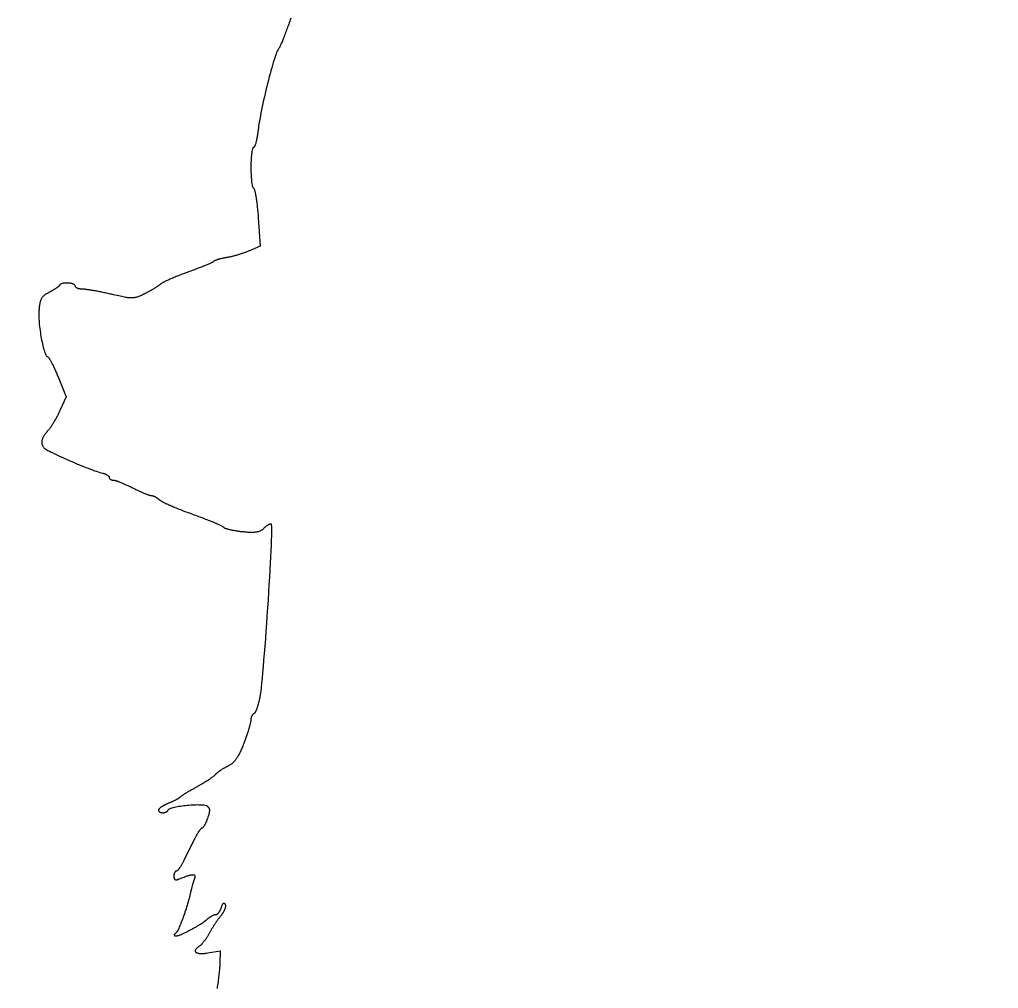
# Model space of a CAD drawing. Extents: x 2.5 to 77.5, y 2.5 to 77.5.
# Drawn here: x 20.73 to 39.68, y 40 to 58.75 of the extents above; entities that cross this region are included whole.
import ezdxf

# ---------------------------------------------------------------- set-up
doc = ezdxf.new("R2010")
doc.units = 0
doc.layers.get('0').update_dxf_attribs({"linetype": 'CONTINUOUS'})
doc.layers.add('YUYUKO', color=7, linetype='CONTINUOUS')

msp = doc.modelspace()

# ---------------------------------------------------------------- linework, layer by layer
msp.add_circle((40, 40), 37.5)
at = {"layer": 'YUYUKO'}
msp.add_lwpolyline([(25.984, 58.778), (25.973, 58.748), (25.963, 58.718), (25.953, 58.689), (25.942, 58.66), (25.932, 58.632), (25.922, 58.604), (25.912, 58.576), (25.902, 58.549), (25.892, 58.523), (25.883, 58.497), (25.873, 58.472), (25.864, 58.448), (25.855, 58.424), (25.846, 58.402), (25.837, 58.38), (25.829, 58.359), (25.821, 58.339), (25.813, 58.32), (25.805, 58.302), (25.798, 58.285), (25.791, 58.269), (25.785, 58.254), (25.779, 58.241), (25.773, 58.229), (25.768, 58.218), (25.763, 58.208), (25.758, 58.2), (25.754, 58.193), (25.75, 58.188), (25.747, 58.184), (25.745, 58.181), (25.737, 58.174), (25.729, 58.16), (25.719, 58.14), (25.709, 58.115), (25.697, 58.085), (25.685, 58.05), (25.672, 58.011), (25.658, 57.968), (25.643, 57.921), (25.628, 57.87), (25.613, 57.817), (25.598, 57.761), (25.582, 57.702), (25.566, 57.642), (25.55, 57.58), (25.533, 57.516), (25.518, 57.452), (25.502, 57.387), (25.486, 57.322), (25.471, 57.256), (25.457, 57.192), (25.443, 57.128), (25.429, 57.065), (25.417, 57.003), (25.405, 56.944), (25.394, 56.886), (25.384, 56.831), (25.375, 56.779), (25.367, 56.73), (25.36, 56.684), (25.355, 56.642), (25.353, 56.623), (25.351, 56.604), (25.348, 56.585), (25.346, 56.566), (25.343, 56.548), (25.34, 56.53), (25.337, 56.512), (25.334, 56.495), (25.331, 56.479), (25.328, 56.462), (25.325, 56.447), (25.322, 56.431), (25.319, 56.417), (25.316, 56.403), (25.312, 56.389), (25.309, 56.376), (25.306, 56.364), (25.303, 56.352), (25.299, 56.341), (25.296, 56.331), (25.293, 56.322), (25.29, 56.313), (25.286, 56.305), (25.283, 56.298), (25.28, 56.292), (25.277, 56.287), (25.274, 56.282), (25.271, 56.279), (25.268, 56.276), (25.265, 56.275), (25.262, 56.274), (25.256, 56.272), (25.25, 56.265), (25.244, 56.254), (25.239, 56.239), (25.235, 56.221), (25.23, 56.2), (25.227, 56.175), (25.223, 56.148), (25.22, 56.119), (25.218, 56.087), (25.215, 56.054), (25.214, 56.019), (25.212, 55.984), (25.211, 55.947), (25.211, 55.91), (25.211, 55.873), (25.211, 55.835), (25.212, 55.798), (25.213, 55.762), (25.215, 55.727), (25.217, 55.693), (25.219, 55.661), (25.222, 55.63), (25.225, 55.602), (25.229, 55.576), (25.233, 55.553), (25.237, 55.532), (25.242, 55.516), (25.248, 55.503), (25.254, 55.494), (25.26, 55.489), (25.263, 55.487), (25.266, 55.484), (25.269, 55.479), (25.271, 55.473), (25.275, 55.465), (25.278, 55.456), (25.281, 55.446), (25.284, 55.435), (25.287, 55.422), (25.29, 55.408), (25.294, 55.393), (25.297, 55.377), (25.3, 55.36), (25.304, 55.342), (25.307, 55.323), (25.31, 55.303), (25.314, 55.282), (25.317, 55.26), (25.32, 55.238), (25.323, 55.214), (25.326, 55.19), (25.329, 55.165), (25.332, 55.14), (25.335, 55.114), (25.338, 55.087), (25.341, 55.06), (25.344, 55.032), (25.346, 55.004), (25.349, 54.976), (25.351, 54.947), (25.353, 54.917), (25.393, 54.363), (25.171, 54.27), (25.159, 54.265), (25.147, 54.26), (25.134, 54.255), (25.12, 54.25), (25.107, 54.245), (25.093, 54.24), (25.079, 54.235), (25.064, 54.23), (25.05, 54.225), (25.035, 54.22), (25.02, 54.215), (25.005, 54.21), (24.99, 54.205), (24.975, 54.201), (24.96, 54.196), (24.944, 54.192), (24.929, 54.187), (24.914, 54.183), (24.899, 54.179), (24.884, 54.175), (24.869, 54.171), (24.855, 54.167), (24.841, 54.164), (24.826, 54.161), (24.813, 54.157), (24.799, 54.154), (24.786, 54.152), (24.773, 54.149), (24.761, 54.147), (24.749, 54.145), (24.737, 54.143), (24.726, 54.141), (24.715, 54.139), (24.704, 54.137), (24.693, 54.135), (24.682, 54.133), (24.671, 54.131), (24.66, 54.128), (24.65, 54.126), (24.639, 54.124), (24.629, 54.121), (24.619, 54.119), (24.61, 54.117), (24.6, 54.114), (24.591, 54.112), (24.582, 54.109), (24.574, 54.107), (24.565, 54.104), (24.558, 54.101), (24.55, 54.099), (24.543, 54.096), (24.536, 54.094), (24.53, 54.091), (24.524, 54.089), (24.518, 54.087), (24.513, 54.084), (24.509, 54.082), (24.505, 54.079), (24.501, 54.077), (24.498, 54.075), (24.496, 54.073), (24.494, 54.071), (24.492, 54.068), (24.488, 54.066), (24.483, 54.063), (24.478, 54.059), (24.471, 54.055), (24.462, 54.051), (24.453, 54.046), (24.443, 54.041), (24.432, 54.036), (24.42, 54.03), (24.407, 54.025), (24.393, 54.018), (24.378, 54.012), (24.362, 54.005), (24.345, 53.998), (24.328, 53.991), (24.31, 53.984), (24.291, 53.976), (24.272, 53.968), (24.252, 53.96), (24.231, 53.952), (24.21, 53.944), (24.189, 53.936), (24.167, 53.927), (24.144, 53.918), (24.121, 53.91), (24.097, 53.901), (24.074, 53.892), (24.05, 53.883), (24.025, 53.874), (24.001, 53.865), (23.976, 53.856), (23.951, 53.847), (23.927, 53.838), (23.903, 53.829), (23.879, 53.82), (23.855, 53.811), (23.832, 53.802), (23.809, 53.793), (23.786, 53.784), (23.764, 53.775), (23.742, 53.766), (23.721, 53.757), (23.7, 53.748), (23.68, 53.74), (23.66, 53.731), (23.642, 53.723), (23.623, 53.715), (23.606, 53.707), (23.589, 53.7), (23.573, 53.692), (23.558, 53.685), (23.544, 53.678), (23.531, 53.671), (23.519, 53.665), (23.507, 53.659), (23.497, 53.653), (23.488, 53.648), (23.48, 53.643), (23.473, 53.638), (23.467, 53.634), (23.463, 53.63), (23.459, 53.627), (23.454, 53.623), (23.449, 53.618), (23.443, 53.614), (23.437, 53.609), (23.43, 53.604), (23.423, 53.599), (23.415, 53.594), (23.407, 53.588), (23.398, 53.583), (23.389, 53.577), (23.38, 53.571), (23.37, 53.565), (23.36, 53.559), (23.35, 53.552), (23.34, 53.546), (23.329, 53.54), (23.318, 53.533), (23.307, 53.526), (23.296, 53.52), (23.284, 53.513), (23.272, 53.507), (23.261, 53.5), (23.249, 53.493), (23.237, 53.487), (23.225, 53.48), (23.213, 53.474), (23.201, 53.467), (23.189, 53.461), (23.176, 53.455), (23.165, 53.448), (23.144, 53.438), (23.125, 53.428), (23.107, 53.419), (23.089, 53.411), (23.072, 53.403), (23.056, 53.396), (23.041, 53.39), (23.026, 53.384), (23.011, 53.379), (22.996, 53.375), (22.981, 53.372), (22.966, 53.369), (22.951, 53.366), (22.936, 53.364), (22.92, 53.363), (22.904, 53.363), (22.886, 53.363), (22.869, 53.364), (22.85, 53.366), (22.83, 53.368), (22.809, 53.371), (22.787, 53.374), (22.763, 53.378), (22.738, 53.383), (22.711, 53.388), (22.683, 53.394), (22.653, 53.401), (22.62, 53.408), (22.586, 53.416), (22.549, 53.425), (22.51, 53.434), (22.488, 53.439), (22.465, 53.444), (22.441, 53.449), (22.418, 53.454), (22.396, 53.459), (22.373, 53.464), (22.35, 53.469), (22.327, 53.474), (22.305, 53.478), (22.283, 53.483), (22.261, 53.487), (22.24, 53.491), (22.219, 53.495), (22.198, 53.499), (22.178, 53.502), (22.158, 53.506), (22.139, 53.509), (22.12, 53.512), (22.102, 53.515), (22.085, 53.518), (22.068, 53.521), (22.052, 53.523), (22.037, 53.525), (22.023, 53.527), (22.009, 53.529), (21.996, 53.53), (21.984, 53.531), (21.974, 53.532), (21.964, 53.533), (21.955, 53.533), (21.947, 53.533), (21.94, 53.533), (21.933, 53.533), (21.926, 53.534), (21.92, 53.534), (21.913, 53.535), (21.906, 53.536), (21.9, 53.537), (21.894, 53.538), (21.887, 53.539), (21.881, 53.54), (21.876, 53.542), (21.87, 53.544), (21.865, 53.545), (21.859, 53.547), (21.854, 53.549), (21.85, 53.551), (21.845, 53.554), (21.841, 53.556), (21.837, 53.558), (21.833, 53.561), (21.83, 53.563), (21.826, 53.566), (21.823, 53.569), (21.821, 53.571), (21.819, 53.574), (21.817, 53.577), (21.815, 53.58), (21.814, 53.583), (21.813, 53.586), (21.812, 53.589), (21.812, 53.592), (21.811, 53.599), (21.809, 53.605), (21.805, 53.611), (21.799, 53.616), (21.793, 53.621), (21.785, 53.626), (21.776, 53.63), (21.766, 53.634), (21.755, 53.638), (21.743, 53.641), (21.731, 53.643), (21.718, 53.646), (21.704, 53.648), (21.691, 53.649), (21.677, 53.65), (21.663, 53.651), (21.648, 53.651), (21.634, 53.651), (21.62, 53.65), (21.607, 53.649), (21.594, 53.648), (21.581, 53.646), (21.569, 53.644), (21.557, 53.641), (21.546, 53.637), (21.537, 53.634), (21.528, 53.629), (21.52, 53.624), (21.514, 53.619), (21.509, 53.613), (21.505, 53.607), (21.504, 53.605), (21.502, 53.602), (21.5, 53.599), (21.497, 53.596), (21.494, 53.593), (21.49, 53.589), (21.486, 53.586), (21.482, 53.582), (21.477, 53.578), (21.472, 53.574), (21.467, 53.569), (21.461, 53.565), (21.455, 53.561), (21.449, 53.556), (21.442, 53.551), (21.435, 53.547), (21.428, 53.542), (21.42, 53.537), (21.412, 53.532), (21.404, 53.527), (21.396, 53.522), (21.388, 53.517), (21.379, 53.512), (21.371, 53.507), (21.362, 53.502), (21.353, 53.497), (21.344, 53.492), (21.334, 53.487), (21.325, 53.482), (21.316, 53.477), (21.306, 53.472), (21.292, 53.464), (21.278, 53.457), (21.265, 53.45), (21.253, 53.442), (21.242, 53.435), (21.231, 53.428), (21.22, 53.421), (21.211, 53.413), (21.202, 53.405), (21.193, 53.397), (21.185, 53.389), (21.178, 53.381), (21.171, 53.372), (21.165, 53.363), (21.159, 53.354), (21.153, 53.344), (21.148, 53.333), (21.143, 53.322), (21.139, 53.311), (21.135, 53.299), (21.131, 53.286), (21.128, 53.272), (21.125, 53.258), (21.122, 53.243), (21.119, 53.228), (21.117, 53.211), (21.115, 53.193), (21.112, 53.175), (21.111, 53.156), (21.109, 53.135), (21.107, 53.114), (21.106, 53.086), (21.105, 53.056), (21.105, 53.024), (21.106, 52.991), (21.107, 52.957), (21.109, 52.921), (21.112, 52.884), (21.115, 52.847), (21.119, 52.809), (21.124, 52.771), (21.129, 52.732), (21.135, 52.694), (21.14, 52.656), (21.147, 52.618), (21.153, 52.581), (21.16, 52.544), (21.168, 52.509), (21.175, 52.475), (21.183, 52.442), (21.191, 52.41), (21.199, 52.38), (21.207, 52.353), (21.215, 52.327), (21.223, 52.304), (21.232, 52.283), (21.24, 52.265), (21.248, 52.249), (21.256, 52.237), (21.264, 52.228), (21.271, 52.223), (21.279, 52.221), (21.281, 52.22), (21.284, 52.219), (21.287, 52.216), (21.291, 52.212), (21.295, 52.208), (21.299, 52.202), (21.304, 52.196), (21.309, 52.188), (21.314, 52.18), (21.32, 52.171), (21.326, 52.161), (21.332, 52.151), (21.338, 52.139), (21.345, 52.127), (21.352, 52.114), (21.359, 52.101), (21.366, 52.087), (21.373, 52.072), (21.381, 52.056), (21.388, 52.04), (21.396, 52.024), (21.404, 52.007), (21.412, 51.99), (21.42, 51.972), (21.428, 51.953), (21.436, 51.934), (21.445, 51.915), (21.453, 51.896), (21.461, 51.876), (21.469, 51.856), (21.478, 51.836), (21.632, 51.45), (21.52, 51.196), (21.514, 51.183), (21.507, 51.169), (21.501, 51.154), (21.494, 51.14), (21.487, 51.126), (21.48, 51.111), (21.473, 51.097), (21.465, 51.082), (21.457, 51.067), (21.449, 51.052), (21.441, 51.038), (21.433, 51.023), (21.425, 51.009), (21.417, 50.994), (21.409, 50.98), (21.4, 50.966), (21.392, 50.952), (21.384, 50.939), (21.375, 50.925), (21.367, 50.912), (21.359, 50.9), (21.351, 50.887), (21.343, 50.875), (21.335, 50.864), (21.327, 50.852), (21.319, 50.842), (21.311, 50.832), (21.304, 50.822), (21.297, 50.813), (21.29, 50.804), (21.283, 50.796), (21.27, 50.782), (21.258, 50.768), (21.247, 50.754), (21.237, 50.741), (21.227, 50.728), (21.218, 50.716), (21.21, 50.704), (21.202, 50.692), (21.195, 50.68), (21.189, 50.669), (21.183, 50.658), (21.178, 50.647), (21.174, 50.636), (21.17, 50.626), (21.167, 50.616), (21.164, 50.606), (21.163, 50.596), (21.161, 50.586), (21.161, 50.576), (21.161, 50.567), (21.162, 50.557), (21.163, 50.548), (21.165, 50.539), (21.168, 50.529), (21.171, 50.52), (21.175, 50.511), (21.179, 50.502), (21.184, 50.492), (21.189, 50.483), (21.196, 50.473), (21.202, 50.464), (21.209, 50.457), (21.221, 50.448), (21.238, 50.437), (21.258, 50.425), (21.283, 50.411), (21.311, 50.396), (21.343, 50.38), (21.377, 50.363), (21.415, 50.345), (21.454, 50.326), (21.496, 50.306), (21.54, 50.286), (21.585, 50.266), (21.632, 50.245), (21.68, 50.224), (21.728, 50.203), (21.777, 50.182), (21.825, 50.162), (21.874, 50.141), (21.922, 50.122), (21.97, 50.102), (22.016, 50.084), (22.061, 50.066), (22.104, 50.05), (22.145, 50.034), (22.184, 50.02), (22.22, 50.008), (22.254, 49.996), (22.285, 49.987), (22.312, 49.979), (22.335, 49.973), (22.342, 49.971), (22.349, 49.969), (22.356, 49.967), (22.363, 49.965), (22.369, 49.963), (22.376, 49.961), (22.382, 49.959), (22.388, 49.956), (22.394, 49.954), (22.4, 49.951), (22.406, 49.948), (22.411, 49.946), (22.417, 49.943), (22.422, 49.94), (22.427, 49.937), (22.431, 49.935), (22.436, 49.932), (22.44, 49.929), (22.444, 49.926), (22.448, 49.923), (22.451, 49.92), (22.454, 49.917), (22.457, 49.914), (22.46, 49.911), (22.462, 49.908), (22.464, 49.905), (22.465, 49.902), (22.466, 49.899), (22.467, 49.896), (22.468, 49.893), (22.468, 49.89), (22.468, 49.888), (22.469, 49.885), (22.469, 49.882), (22.47, 49.879), (22.471, 49.877), (22.472, 49.874), (22.473, 49.872), (22.475, 49.869), (22.476, 49.867), (22.478, 49.864), (22.48, 49.862), (22.482, 49.86), (22.485, 49.858), (22.487, 49.856), (22.49, 49.854), (22.492, 49.852), (22.495, 49.85), (22.498, 49.849), (22.501, 49.847), (22.505, 49.846), (22.508, 49.844), (22.511, 49.843), (22.515, 49.842), (22.519, 49.841), (22.522, 49.84), (22.526, 49.839), (22.53, 49.839), (22.534, 49.838), (22.538, 49.838), (22.542, 49.837), (22.546, 49.837), (22.551, 49.837), (22.556, 49.837), (22.562, 49.836), (22.569, 49.834), (22.577, 49.832), (22.585, 49.83), (22.593, 49.828), (22.603, 49.825), (22.613, 49.822), (22.623, 49.818), (22.634, 49.815), (22.645, 49.811), (22.657, 49.806), (22.669, 49.801), (22.682, 49.797), (22.695, 49.791), (22.709, 49.786), (22.722, 49.78), (22.736, 49.774), (22.751, 49.768), (22.765, 49.762), (22.78, 49.755), (22.795, 49.749), (22.81, 49.742), (22.826, 49.735), (22.841, 49.727), (22.857, 49.72), (22.872, 49.712), (22.888, 49.705), (22.903, 49.697), (22.919, 49.689), (22.935, 49.681), (22.95, 49.674), (22.966, 49.666), (22.981, 49.658), (22.997, 49.651), (23.012, 49.644), (23.027, 49.636), (23.042, 49.63), (23.057, 49.623), (23.072, 49.616), (23.086, 49.61), (23.1, 49.603), (23.114, 49.597), (23.127, 49.592), (23.141, 49.586), (23.153, 49.581), (23.166, 49.576), (23.178, 49.571), (23.189, 49.567), (23.2, 49.562), (23.211, 49.559), (23.221, 49.555), (23.23, 49.552), (23.239, 49.549), (23.247, 49.546), (23.255, 49.544), (23.262, 49.542), (23.268, 49.541), (23.274, 49.54), (23.279, 49.539), (23.283, 49.539), (23.287, 49.539), (23.291, 49.538), (23.295, 49.538), (23.299, 49.537), (23.304, 49.536), (23.308, 49.535), (23.313, 49.534), (23.318, 49.532), (23.323, 49.531), (23.328, 49.529), (23.333, 49.527), (23.338, 49.525), (23.343, 49.522), (23.348, 49.52), (23.354, 49.517), (23.359, 49.515), (23.364, 49.512), (23.37, 49.509), (23.375, 49.506), (23.38, 49.503), (23.385, 49.499), (23.39, 49.496), (23.396, 49.492), (23.401, 49.489), (23.406, 49.485), (23.411, 49.481), (23.415, 49.477), (23.42, 49.473), (23.425, 49.469), (23.429, 49.465), (23.433, 49.461), (23.438, 49.456), (23.445, 49.451), (23.453, 49.446), (23.462, 49.44), (23.473, 49.433), (23.485, 49.427), (23.498, 49.419), (23.513, 49.412), (23.528, 49.404), (23.545, 49.396), (23.563, 49.387), (23.582, 49.378), (23.602, 49.369), (23.623, 49.359), (23.645, 49.35), (23.667, 49.34), (23.691, 49.33), (23.715, 49.319), (23.74, 49.309), (23.766, 49.299), (23.792, 49.288), (23.819, 49.277), (23.846, 49.266), (23.874, 49.255), (23.902, 49.244), (23.931, 49.233), (23.96, 49.222), (23.989, 49.212), (24.019, 49.201), (24.049, 49.19), (24.079, 49.179), (24.109, 49.168), (24.139, 49.158), (24.168, 49.147), (24.197, 49.136), (24.225, 49.126), (24.253, 49.115), (24.281, 49.105), (24.308, 49.095), (24.334, 49.084), (24.36, 49.074), (24.385, 49.064), (24.41, 49.055), (24.433, 49.045), (24.456, 49.036), (24.478, 49.027), (24.499, 49.018), (24.519, 49.009), (24.539, 49.001), (24.557, 48.993), (24.574, 48.985), (24.59, 48.978), (24.605, 48.971), (24.618, 48.965), (24.631, 48.958), (24.642, 48.953), (24.652, 48.947), (24.66, 48.942), (24.668, 48.938), (24.673, 48.934), (24.677, 48.93), (24.68, 48.927), (24.682, 48.924), (24.686, 48.922), (24.69, 48.919), (24.694, 48.916), (24.7, 48.913), (24.706, 48.91), (24.713, 48.907), (24.721, 48.904), (24.73, 48.901), (24.739, 48.898), (24.749, 48.895), (24.759, 48.892), (24.77, 48.889), (24.782, 48.886), (24.794, 48.883), (24.806, 48.88), (24.82, 48.877), (24.833, 48.874), (24.847, 48.871), (24.861, 48.868), (24.876, 48.866), (24.891, 48.863), (24.907, 48.86), (24.923, 48.858), (24.939, 48.855), (24.955, 48.853), (24.972, 48.851), (24.988, 48.848), (25.005, 48.846), (25.023, 48.844), (25.04, 48.843), (25.065, 48.84), (25.088, 48.838), (25.111, 48.836), (25.132, 48.834), (25.153, 48.833), (25.173, 48.832), (25.192, 48.831), (25.21, 48.83), (25.227, 48.83), (25.243, 48.83), (25.259, 48.831), (25.274, 48.831), (25.288, 48.832), (25.302, 48.834), (25.315, 48.835), (25.328, 48.837), (25.339, 48.84), (25.351, 48.842), (25.362, 48.845), (25.372, 48.849), (25.383, 48.853), (25.392, 48.857), (25.402, 48.861), (25.411, 48.866), (25.42, 48.872), (25.428, 48.878), (25.437, 48.884), (25.445, 48.89), (25.453, 48.897), (25.462, 48.905), (25.47, 48.912), (25.475, 48.918), (25.481, 48.923), (25.486, 48.928), (25.492, 48.933), (25.497, 48.938), (25.503, 48.943), (25.508, 48.947), (25.513, 48.951), (25.519, 48.956), (25.524, 48.959), (25.529, 48.963), (25.534, 48.967), (25.539, 48.97), (25.544, 48.973), (25.549, 48.976), (25.554, 48.978), (25.558, 48.981), (25.563, 48.983), (25.567, 48.985), (25.571, 48.986), (25.575, 48.988), (25.579, 48.989), (25.582, 48.99), (25.586, 48.99), (25.589, 48.991), (25.592, 48.991), (25.594, 48.991), (25.597, 48.99), (25.599, 48.989), (25.601, 48.988), (25.603, 48.986), (25.606, 48.973), (25.608, 48.944), (25.609, 48.898), (25.609, 48.837), (25.607, 48.763), (25.604, 48.677), (25.601, 48.579), (25.596, 48.471), (25.59, 48.353), (25.584, 48.228), (25.576, 48.095), (25.569, 47.956), (25.56, 47.813), (25.551, 47.666), (25.542, 47.516), (25.532, 47.364), (25.521, 47.212), (25.511, 47.061), (25.5, 46.911), (25.49, 46.764), (25.479, 46.621), (25.468, 46.483), (25.457, 46.351), (25.447, 46.227), (25.437, 46.11), (25.427, 46.003), (25.417, 45.906), (25.408, 45.821), (25.4, 45.749), (25.392, 45.69), (25.385, 45.646), (25.382, 45.63), (25.378, 45.614), (25.375, 45.598), (25.372, 45.582), (25.368, 45.566), (25.364, 45.551), (25.36, 45.536), (25.357, 45.521), (25.353, 45.506), (25.349, 45.492), (25.345, 45.478), (25.341, 45.465), (25.337, 45.452), (25.333, 45.44), (25.329, 45.427), (25.325, 45.416), (25.321, 45.405), (25.316, 45.394), (25.312, 45.384), (25.308, 45.375), (25.304, 45.366), (25.301, 45.358), (25.297, 45.35), (25.293, 45.343), (25.289, 45.337), (25.285, 45.332), (25.282, 45.327), (25.278, 45.323), (25.275, 45.32), (25.272, 45.318), (25.268, 45.316), (25.265, 45.315), (25.262, 45.314), (25.259, 45.312), (25.256, 45.31), (25.253, 45.308), (25.251, 45.305), (25.248, 45.303), (25.245, 45.3), (25.242, 45.297), (25.24, 45.294), (25.237, 45.29), (25.235, 45.287), (25.232, 45.283), (25.23, 45.279), (25.228, 45.275), (25.226, 45.271), (25.224, 45.266), (25.222, 45.262), (25.22, 45.257), (25.218, 45.252), (25.217, 45.248), (25.216, 45.243), (25.214, 45.238), (25.213, 45.233), (25.212, 45.227), (25.211, 45.222), (25.211, 45.217), (25.21, 45.212), (25.21, 45.206), (25.209, 45.201), (25.209, 45.196), (25.209, 45.19), (25.208, 45.183), (25.208, 45.175), (25.206, 45.167), (25.205, 45.157), (25.203, 45.147), (25.2, 45.137), (25.198, 45.125), (25.195, 45.113), (25.191, 45.1), (25.188, 45.087), (25.184, 45.073), (25.18, 45.058), (25.176, 45.043), (25.171, 45.027), (25.166, 45.011), (25.161, 44.995), (25.156, 44.978), (25.15, 44.961), (25.145, 44.943), (25.139, 44.925), (25.133, 44.907), (25.127, 44.889), (25.12, 44.871), (25.114, 44.852), (25.107, 44.833), (25.1, 44.814), (25.093, 44.795), (25.086, 44.776), (25.079, 44.757), (25.072, 44.738), (25.062, 44.713), (25.052, 44.689), (25.043, 44.666), (25.033, 44.643), (25.024, 44.622), (25.014, 44.601), (25.005, 44.581), (24.996, 44.562), (24.987, 44.544), (24.978, 44.526), (24.968, 44.509), (24.959, 44.493), (24.95, 44.478), (24.941, 44.463), (24.931, 44.449), (24.922, 44.436), (24.912, 44.423), (24.903, 44.411), (24.893, 44.399), (24.883, 44.388), (24.873, 44.378), (24.863, 44.368), (24.852, 44.358), (24.842, 44.349), (24.831, 44.341), (24.82, 44.333), (24.809, 44.325), (24.797, 44.318), (24.785, 44.311), (24.773, 44.304), (24.76, 44.298), (24.751, 44.293), (24.742, 44.289), (24.732, 44.284), (24.723, 44.279), (24.713, 44.274), (24.704, 44.269), (24.694, 44.263), (24.685, 44.258), (24.676, 44.253), (24.666, 44.247), (24.657, 44.242), (24.648, 44.236), (24.639, 44.231), (24.631, 44.225), (24.622, 44.219), (24.614, 44.214), (24.606, 44.208), (24.598, 44.203), (24.59, 44.197), (24.583, 44.192), (24.576, 44.187), (24.569, 44.181), (24.562, 44.176), (24.556, 44.171), (24.55, 44.166), (24.545, 44.161), (24.54, 44.157), (24.535, 44.152), (24.531, 44.148), (24.527, 44.143), (24.523, 44.139), (24.52, 44.135), (24.516, 44.131), (24.51, 44.126), (24.505, 44.12), (24.498, 44.115), (24.491, 44.109), (24.483, 44.102), (24.475, 44.096), (24.466, 44.089), (24.456, 44.082), (24.446, 44.075), (24.436, 44.067), (24.425, 44.059), (24.413, 44.051), (24.401, 44.043), (24.389, 44.035), (24.376, 44.026), (24.362, 44.018), (24.349, 44.009), (24.335, 44), (24.321, 43.991), (24.306, 43.982), (24.292, 43.973), (24.277, 43.964), (24.262, 43.955), (24.246, 43.947), (24.231, 43.938), (24.215, 43.929), (24.199, 43.92), (24.184, 43.911), (24.168, 43.902), (24.152, 43.894), (24.136, 43.885), (24.121, 43.876), (24.105, 43.868), (24.09, 43.859), (24.075, 43.851), (24.061, 43.842), (24.046, 43.834), (24.032, 43.826), (24.018, 43.818), (24.005, 43.81), (23.991, 43.802), (23.979, 43.794), (23.966, 43.787), (23.954, 43.78), (23.943, 43.773), (23.932, 43.766), (23.921, 43.759), (23.911, 43.753), (23.902, 43.747), (23.893, 43.741), (23.884, 43.736), (23.877, 43.73), (23.87, 43.725), (23.863, 43.721), (23.857, 43.717), (23.852, 43.713), (23.848, 43.709), (23.845, 43.706), (23.842, 43.703), (23.84, 43.701), (23.838, 43.699), (23.836, 43.697), (23.833, 43.694), (23.829, 43.691), (23.825, 43.688), (23.821, 43.685), (23.817, 43.682), (23.811, 43.679), (23.806, 43.675), (23.8, 43.672), (23.794, 43.668), (23.787, 43.664), (23.78, 43.66), (23.773, 43.656), (23.765, 43.652), (23.757, 43.648), (23.749, 43.644), (23.741, 43.639), (23.732, 43.635), (23.723, 43.631), (23.714, 43.626), (23.705, 43.622), (23.695, 43.617), (23.686, 43.613), (23.676, 43.609), (23.666, 43.604), (23.656, 43.6), (23.646, 43.595), (23.636, 43.591), (23.626, 43.587), (23.615, 43.583), (23.605, 43.578), (23.595, 43.574), (23.585, 43.57), (23.575, 43.565), (23.566, 43.561), (23.556, 43.556), (23.547, 43.551), (23.538, 43.547), (23.529, 43.542), (23.521, 43.537), (23.513, 43.533), (23.505, 43.528), (23.497, 43.523), (23.49, 43.519), (23.483, 43.514), (23.476, 43.509), (23.469, 43.505), (23.463, 43.5), (23.458, 43.496), (23.452, 43.492), (23.447, 43.487), (23.443, 43.483), (23.439, 43.479), (23.435, 43.475), (23.432, 43.471), (23.429, 43.468), (23.427, 43.464), (23.425, 43.461), (23.424, 43.457), (23.423, 43.454), (23.423, 43.451), (23.423, 43.445), (23.425, 43.439), (23.427, 43.433), (23.43, 43.428), (23.434, 43.423), (23.439, 43.419), (23.444, 43.415), (23.45, 43.412), (23.457, 43.409), (23.464, 43.407), (23.471, 43.404), (23.479, 43.403), (23.487, 43.402), (23.495, 43.401), (23.503, 43.4), (23.512, 43.401), (23.52, 43.401), (23.529, 43.402), (23.537, 43.403), (23.545, 43.405), (23.554, 43.408), (23.562, 43.41), (23.569, 43.413), (23.576, 43.417), (23.583, 43.421), (23.589, 43.425), (23.595, 43.43), (23.6, 43.435), (23.605, 43.441), (23.608, 43.447), (23.611, 43.454), (23.616, 43.461), (23.624, 43.468), (23.635, 43.475), (23.649, 43.482), (23.667, 43.488), (23.686, 43.495), (23.709, 43.501), (23.733, 43.508), (23.759, 43.513), (23.787, 43.519), (23.817, 43.524), (23.848, 43.529), (23.879, 43.534), (23.912, 43.538), (23.945, 43.542), (23.978, 43.546), (24.012, 43.549), (24.045, 43.551), (24.078, 43.553), (24.11, 43.555), (24.142, 43.556), (24.172, 43.557), (24.201, 43.556), (24.229, 43.556), (24.255, 43.554), (24.279, 43.552), (24.3, 43.55), (24.32, 43.546), (24.336, 43.542), (24.35, 43.537), (24.36, 43.532), (24.366, 43.528), (24.371, 43.524), (24.376, 43.52), (24.38, 43.516), (24.384, 43.511), (24.388, 43.507), (24.391, 43.502), (24.394, 43.497), (24.397, 43.492), (24.4, 43.486), (24.402, 43.481), (24.403, 43.475), (24.405, 43.468), (24.406, 43.462), (24.406, 43.455), (24.407, 43.448), (24.407, 43.44), (24.406, 43.432), (24.406, 43.424), (24.405, 43.415), (24.403, 43.406), (24.402, 43.397), (24.4, 43.387), (24.397, 43.377), (24.394, 43.366), (24.391, 43.355), (24.388, 43.343), (24.384, 43.331), (24.38, 43.318), (24.376, 43.304), (24.371, 43.291), (24.367, 43.281), (24.364, 43.271), (24.36, 43.261), (24.356, 43.251), (24.353, 43.242), (24.349, 43.233), (24.345, 43.224), (24.341, 43.215), (24.337, 43.206), (24.333, 43.198), (24.329, 43.19), (24.325, 43.182), (24.321, 43.175), (24.317, 43.167), (24.314, 43.161), (24.31, 43.154), (24.306, 43.148), (24.302, 43.142), (24.299, 43.136), (24.295, 43.131), (24.292, 43.126), (24.288, 43.122), (24.285, 43.118), (24.282, 43.114), (24.279, 43.111), (24.276, 43.108), (24.273, 43.106), (24.27, 43.104), (24.268, 43.103), (24.265, 43.102), (24.263, 43.102), (24.261, 43.102), (24.258, 43.101), (24.256, 43.1), (24.253, 43.098), (24.249, 43.095), (24.246, 43.092), (24.242, 43.089), (24.239, 43.084), (24.235, 43.08), (24.23, 43.075), (24.226, 43.07), (24.222, 43.064), (24.217, 43.058), (24.212, 43.051), (24.208, 43.044), (24.203, 43.037), (24.198, 43.029), (24.192, 43.021), (24.187, 43.013), (24.182, 43.004), (24.176, 42.995), (24.171, 42.986), (24.166, 42.976), (24.16, 42.966), (24.155, 42.956), (24.149, 42.946), (24.143, 42.936), (24.138, 42.925), (24.132, 42.915), (24.127, 42.904), (24.121, 42.893), (23.914, 42.476), (23.908, 42.465), (23.903, 42.454), (23.897, 42.443), (23.892, 42.432), (23.886, 42.422), (23.88, 42.412), (23.875, 42.402), (23.869, 42.392), (23.863, 42.383), (23.858, 42.374), (23.852, 42.365), (23.847, 42.356), (23.841, 42.348), (23.836, 42.34), (23.831, 42.333), (23.825, 42.325), (23.82, 42.318), (23.815, 42.312), (23.811, 42.306), (23.806, 42.3), (23.801, 42.295), (23.797, 42.29), (23.793, 42.285), (23.788, 42.282), (23.785, 42.278), (23.781, 42.275), (23.777, 42.273), (23.774, 42.271), (23.771, 42.269), (23.768, 42.268), (23.766, 42.268), (23.763, 42.268), (23.761, 42.268), (23.758, 42.267), (23.756, 42.266), (23.754, 42.265), (23.752, 42.263), (23.749, 42.262), (23.747, 42.26), (23.745, 42.258), (23.743, 42.255), (23.741, 42.253), (23.739, 42.25), (23.737, 42.247), (23.735, 42.244), (23.734, 42.241), (23.732, 42.238), (23.73, 42.234), (23.729, 42.23), (23.728, 42.226), (23.726, 42.222), (23.725, 42.218), (23.724, 42.214), (23.723, 42.209), (23.722, 42.205), (23.721, 42.2), (23.721, 42.196), (23.72, 42.191), (23.72, 42.186), (23.719, 42.181), (23.719, 42.176), (23.719, 42.171), (23.719, 42.164), (23.719, 42.158), (23.72, 42.153), (23.721, 42.147), (23.722, 42.142), (23.723, 42.137), (23.724, 42.133), (23.726, 42.129), (23.727, 42.125), (23.729, 42.121), (23.732, 42.118), (23.734, 42.115), (23.737, 42.113), (23.74, 42.11), (23.743, 42.108), (23.746, 42.107), (23.75, 42.105), (23.753, 42.104), (23.757, 42.104), (23.762, 42.103), (23.766, 42.103), (23.771, 42.103), (23.776, 42.104), (23.781, 42.104), (23.787, 42.105), (23.792, 42.107), (23.798, 42.108), (23.805, 42.11), (23.811, 42.113), (23.818, 42.115), (23.825, 42.118), (23.85, 42.128), (23.874, 42.138), (23.897, 42.147), (23.919, 42.155), (23.939, 42.163), (23.958, 42.17), (23.976, 42.176), (23.993, 42.181), (24.009, 42.186), (24.024, 42.191), (24.038, 42.194), (24.05, 42.197), (24.062, 42.199), (24.073, 42.201), (24.082, 42.201), (24.091, 42.201), (24.099, 42.201), (24.105, 42.2), (24.111, 42.198), (24.116, 42.195), (24.12, 42.192), (24.123, 42.188), (24.126, 42.183), (24.127, 42.178), (24.128, 42.172), (24.128, 42.166), (24.127, 42.158), (24.126, 42.15), (24.124, 42.142), (24.121, 42.132), (24.117, 42.122), (24.115, 42.116), (24.113, 42.11), (24.11, 42.104), (24.108, 42.097), (24.106, 42.09), (24.103, 42.083), (24.101, 42.075), (24.098, 42.067), (24.096, 42.059), (24.093, 42.051), (24.09, 42.042), (24.088, 42.034), (24.085, 42.025), (24.083, 42.016), (24.08, 42.007), (24.078, 41.997), (24.075, 41.988), (24.072, 41.979), (24.07, 41.969), (24.067, 41.96), (24.065, 41.951), (24.062, 41.941), (24.06, 41.932), (24.058, 41.922), (24.055, 41.913), (24.053, 41.904), (24.051, 41.895), (24.049, 41.886), (24.047, 41.877), (24.045, 41.868), (24.043, 41.86), (24.036, 41.83), (24.029, 41.8), (24.021, 41.769), (24.013, 41.738), (24.004, 41.706), (23.995, 41.673), (23.986, 41.64), (23.976, 41.607), (23.966, 41.574), (23.955, 41.541), (23.945, 41.508), (23.934, 41.476), (23.923, 41.444), (23.912, 41.412), (23.901, 41.381), (23.89, 41.351), (23.879, 41.321), (23.868, 41.292), (23.857, 41.265), (23.846, 41.239), (23.835, 41.214), (23.825, 41.19), (23.815, 41.168), (23.806, 41.148), (23.796, 41.129), (23.787, 41.113), (23.779, 41.098), (23.771, 41.086), (23.764, 41.075), (23.757, 41.067), (23.751, 41.062), (23.747, 41.059), (23.744, 41.056), (23.741, 41.054), (23.738, 41.052), (23.736, 41.049), (23.734, 41.047), (23.732, 41.045), (23.73, 41.043), (23.729, 41.041), (23.727, 41.039), (23.727, 41.037), (23.726, 41.035), (23.726, 41.033), (23.725, 41.032), (23.726, 41.03), (23.726, 41.029), (23.727, 41.027), (23.728, 41.026), (23.729, 41.025), (23.73, 41.024), (23.732, 41.023), (23.734, 41.022), (23.736, 41.021), (23.739, 41.02), (23.742, 41.019), (23.745, 41.019), (23.748, 41.018), (23.751, 41.018), (23.755, 41.018), (23.759, 41.017), (23.764, 41.017), (23.773, 41.018), (23.784, 41.02), (23.796, 41.023), (23.811, 41.027), (23.827, 41.032), (23.844, 41.038), (23.862, 41.046), (23.882, 41.054), (23.902, 41.063), (23.924, 41.073), (23.946, 41.083), (23.969, 41.094), (23.992, 41.106), (24.016, 41.119), (24.04, 41.131), (24.065, 41.145), (24.089, 41.158), (24.114, 41.172), (24.138, 41.186), (24.162, 41.2), (24.186, 41.215), (24.21, 41.229), (24.232, 41.243), (24.254, 41.257), (24.276, 41.272), (24.296, 41.285), (24.315, 41.299), (24.333, 41.312), (24.35, 41.325), (24.366, 41.338), (24.379, 41.35), (24.385, 41.354), (24.39, 41.358), (24.395, 41.363), (24.4, 41.367), (24.406, 41.371), (24.411, 41.375), (24.417, 41.379), (24.422, 41.383), (24.428, 41.386), (24.434, 41.39), (24.439, 41.394), (24.445, 41.397), (24.45, 41.4), (24.456, 41.404), (24.461, 41.407), (24.467, 41.409), (24.472, 41.412), (24.478, 41.415), (24.483, 41.417), (24.488, 41.419), (24.493, 41.422), (24.498, 41.423), (24.503, 41.425), (24.508, 41.427), (24.512, 41.428), (24.517, 41.429), (24.521, 41.43), (24.525, 41.431), (24.529, 41.432), (24.533, 41.432), (24.536, 41.432), (24.539, 41.432), (24.543, 41.433), (24.546, 41.434), (24.55, 41.435), (24.554, 41.437), (24.557, 41.439), (24.561, 41.441), (24.565, 41.444), (24.568, 41.446), (24.572, 41.45), (24.576, 41.453), (24.58, 41.457), (24.583, 41.461), (24.587, 41.465), (24.591, 41.47), (24.594, 41.475), (24.598, 41.48), (24.601, 41.485), (24.605, 41.49), (24.608, 41.496), (24.612, 41.502), (24.615, 41.508), (24.618, 41.514), (24.621, 41.52), (24.624, 41.526), (24.627, 41.533), (24.63, 41.54), (24.633, 41.547), (24.635, 41.553), (24.638, 41.56), (24.64, 41.568), (24.642, 41.576), (24.645, 41.584), (24.648, 41.591), (24.65, 41.598), (24.653, 41.605), (24.655, 41.611), (24.658, 41.617), (24.66, 41.622), (24.663, 41.627), (24.665, 41.631), (24.668, 41.635), (24.67, 41.639), (24.673, 41.642), (24.675, 41.644), (24.678, 41.647), (24.68, 41.648), (24.683, 41.65), (24.685, 41.651), (24.687, 41.651), (24.69, 41.651), (24.692, 41.651), (24.694, 41.65), (24.697, 41.649), (24.699, 41.647), (24.701, 41.645), (24.703, 41.642), (24.705, 41.639), (24.708, 41.636), (24.71, 41.632), (24.712, 41.627), (24.714, 41.623), (24.715, 41.618), (24.717, 41.614), (24.718, 41.609), (24.718, 41.603), (24.718, 41.598), (24.718, 41.592), (24.718, 41.586), (24.717, 41.58), (24.716, 41.574), (24.715, 41.567), (24.713, 41.56), (24.712, 41.553), (24.71, 41.546), (24.707, 41.539), (24.705, 41.532), (24.702, 41.525), (24.699, 41.517), (24.695, 41.51), (24.692, 41.502), (24.688, 41.495), (24.684, 41.487), (24.68, 41.479), (24.676, 41.472), (24.671, 41.464), (24.666, 41.457), (24.661, 41.449), (24.656, 41.442), (24.651, 41.434), (24.645, 41.427), (24.639, 41.42), (24.633, 41.413), (24.627, 41.406), (24.621, 41.398), (24.615, 41.39), (24.608, 41.382), (24.601, 41.373), (24.594, 41.363), (24.587, 41.354), (24.58, 41.344), (24.572, 41.333), (24.564, 41.323), (24.557, 41.312), (24.549, 41.301), (24.541, 41.289), (24.534, 41.278), (24.526, 41.266), (24.518, 41.254), (24.51, 41.242), (24.502, 41.23), (24.494, 41.218), (24.487, 41.205), (24.479, 41.193), (24.471, 41.181), (24.464, 41.169), (24.456, 41.157), (24.449, 41.144), (24.442, 41.132), (24.435, 41.12), (24.428, 41.109), (24.422, 41.097), (24.415, 41.086), (24.409, 41.074), (24.403, 41.063), (24.397, 41.052), (24.39, 41.041), (24.384, 41.03), (24.377, 41.019), (24.371, 41.008), (24.364, 40.998), (24.357, 40.987), (24.35, 40.977), (24.343, 40.966), (24.336, 40.956), (24.33, 40.946), (24.323, 40.936), (24.316, 40.927), (24.309, 40.918), (24.302, 40.909), (24.296, 40.9), (24.289, 40.892), (24.282, 40.884), (24.276, 40.876), (24.27, 40.868), (24.264, 40.861), (24.258, 40.855), (24.252, 40.849), (24.246, 40.843), (24.241, 40.838), (24.235, 40.833), (24.23, 40.828), (24.225, 40.824), (24.221, 40.821), (24.216, 40.818), (24.201, 40.809), (24.188, 40.799), (24.175, 40.79), (24.165, 40.781), (24.156, 40.773), (24.148, 40.764), (24.142, 40.756), (24.137, 40.748), (24.133, 40.74), (24.131, 40.733), (24.131, 40.726), (24.131, 40.72), (24.133, 40.714), (24.137, 40.708), (24.142, 40.703), (24.147, 40.698), (24.155, 40.693), (24.163, 40.689), (24.173, 40.686), (24.183, 40.683), (24.195, 40.68), (24.209, 40.678), (24.223, 40.677), (24.238, 40.676), (24.255, 40.676), (24.272, 40.676), (24.291, 40.677), (24.31, 40.678), (24.331, 40.681), (24.353, 40.683), (24.375, 40.687), (24.614, 40.727), (24.612, 40.499), (24.612, 40.486), (24.612, 40.471), (24.611, 40.455), (24.609, 40.437), (24.608, 40.418), (24.606, 40.397), (24.604, 40.375), (24.602, 40.352), (24.599, 40.328), (24.596, 40.302), (24.593, 40.276), (24.59, 40.248), (24.586, 40.219), (24.582, 40.19), (24.578, 40.16), (24.574, 40.129), (24.569, 40.097), (24.564, 40.065), (24.56, 40.032), (24.555, 39.998)], dxfattribs=at)

doc.saveas('drawing.dxf')
